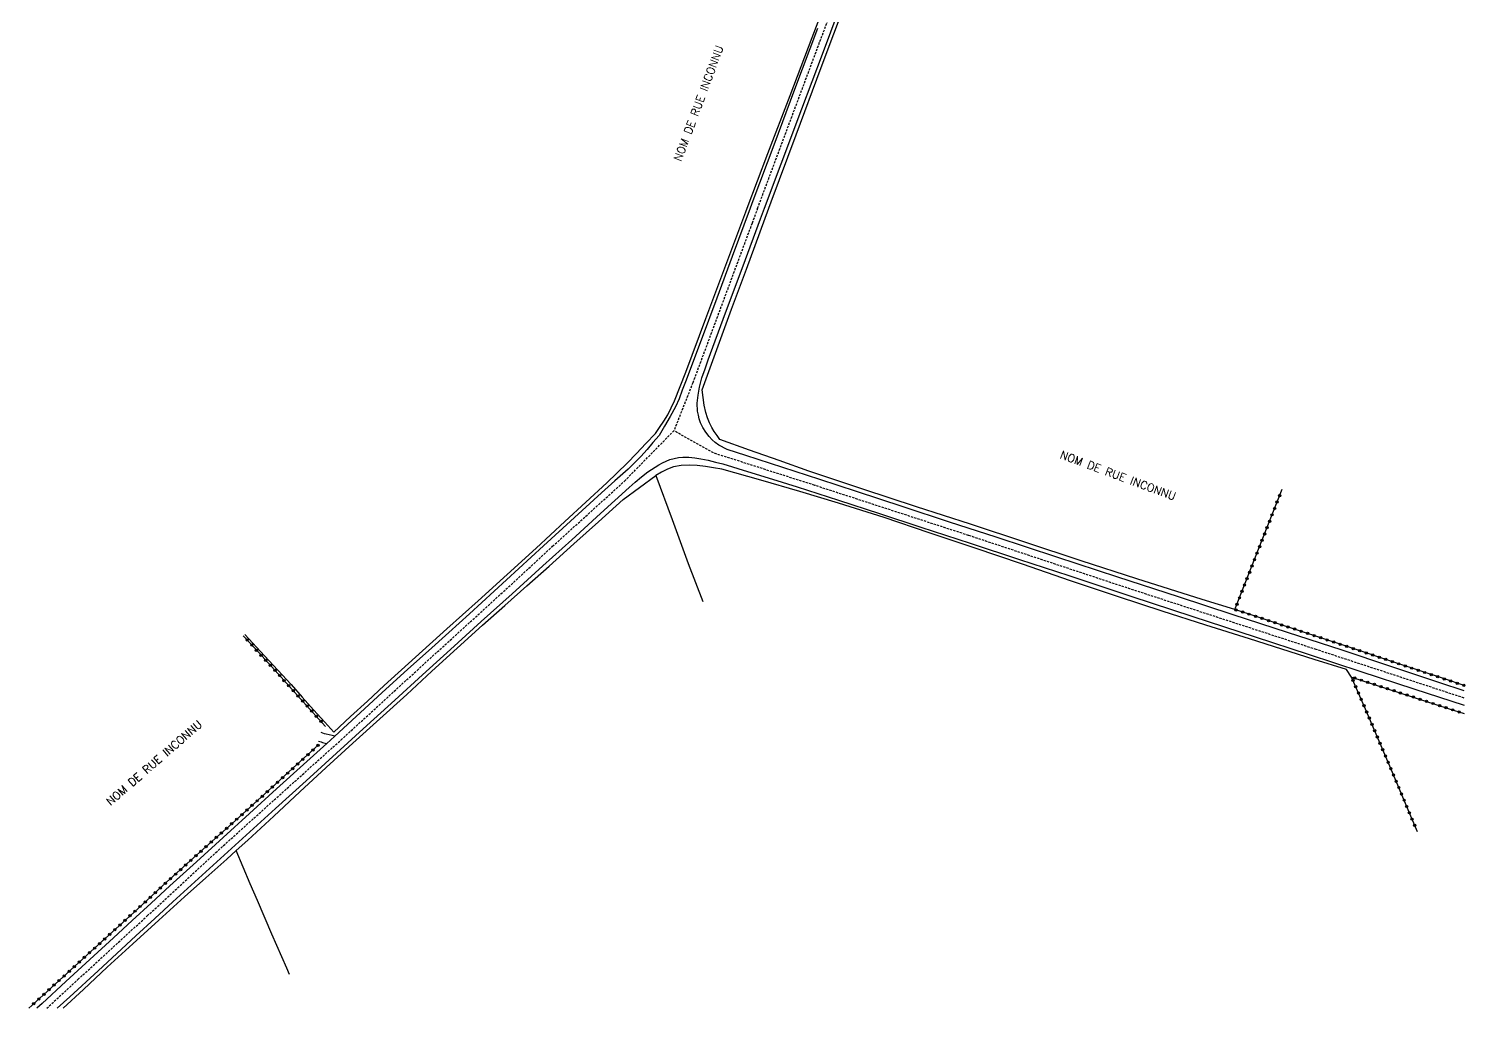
# Model space of a CAD drawing. Header units: millimetres. Extents: x 105000 to 106000, y 137000 to 138000.
# Drawn here: x 105686.1 to 106000.3, y 137000 to 137214.3 of the extents above; entities that cross this region are included whole.
import ezdxf

# ---------------------------------------------------------------- set-up
doc = ezdxf.new("R2010")
doc.units = ezdxf.units.MM
doc.linetypes.add('DASHED', pattern=[0.75, 0.5, -0.25])
doc.layers.get('0').update_dxf_attribs({"linetype": 'CONTINUOUS'})
for name, color, linetype in [('W0001', 6, 'DASHED'), ('W0008', 7, 'CONTINUOUS'), ('W0017', 7, 'CONTINUOUS'), ('W0323', 7, 'CONTINUOUS'), ('W0330', 7, 'CONTINUOUS'), ('W0989', 7, 'CONTINUOUS')]:
    doc.layers.add(name, color=color, linetype=linetype)
doc.styles.get("Standard").update_dxf_attribs({"font": 'romans.shx', "width": 0.85})

# ---------------------------------------------------------------- blocks, each defined once
blk = doc.blocks.new('t323o')
at = {"color": 0, "linetype": 'Continuous'}
for radius in [0.25, 0.15]:
    blk.add_circle((0, 0), radius, dxfattribs=at)

msp = doc.modelspace()

# ---------------------------------------------------------------- linework, layer by layer
at = {"layer": 'W0001'}
for points in [[(105845.49, 137175), (105859.12, 137211.49), (105875.18, 137254.15), (105892.4, 137299.56), (105910.6, 137348.39), (105928.17, 137395.18), (105946.16, 137443.27), (105964.88, 137493.28), (105981.23, 137536.36), (105987.48, 137553.1), (105988.76, 137556.95)], [(105845.49, 137175), (105844.26, 137171.71), (105831.31, 137136.82), (105827.17, 137126.34)], [(105689.99, 137000), (105696.81, 137006.29), (105711.99, 137020.21), (105726.95, 137034.04), (105741.43, 137047.09), (105754.33, 137058.67), (105770.99, 137073.92), (105789.34, 137090.63), (105800.65, 137101.06), (105816.35, 137115.3), (105827.17, 137126.34)], [(106000, 137067.87), (105967.68, 137078.47), (105924.94, 137092.39), (105891.64, 137103.43), (105857.97, 137114.39), (105835.81, 137121.48), (105827.17, 137126.34)]]:
    msp.add_lwpolyline(points, dxfattribs=at)
at = {"layer": 'W0008'}
for points in [[(105846.99, 137175), (105850.63, 137184.72), (105855.15, 137196.73), (105859.67, 137208.73), (105864.96, 137222.83)], [(105858.6, 137214.34), (105853.55, 137201), (105849, 137188.83), (105844.47, 137176.64), (105843.86, 137175)], [(105843.86, 137175), (105839.94, 137164.46), (105836.54, 137155.32), (105833.14, 137146.18), (105829.74, 137137.03), (105829.01, 137135.19), (105828.29, 137133.35), (105827.5, 137131.54), (105826.38, 137129.42), (105825.15, 137127.36), (105823.92, 137125.29)], [(106000, 137069.41), (105994.67, 137071.18), (105983.99, 137074.75), (105973.31, 137078.31), (105961.4, 137082.21), (105949.48, 137086.09), (105937.56, 137089.97), (105924.26, 137094.32), (105910.95, 137098.67), (105897.65, 137103.03), (105887.48, 137106.37), (105877.31, 137109.71), (105867.14, 137113.04), (105859.07, 137115.68), (105850.99, 137118.31), (105842.91, 137120.95), (105840.87, 137121.59), (105838.82, 137122.23), (105836.97, 137123.18), (105836.22, 137123.74), (105835.51, 137124.38), (105834.86, 137125.06), (105834.14, 137126), (105833.51, 137127.02), (105833.01, 137128.1), (105832.73, 137128.91), (105832.52, 137129.75), (105832.36, 137130.6), (105832.29, 137132.35), (105832.47, 137134.12), (105832.77, 137135.87), (105833.29, 137137.89), (105833.98, 137139.87), (105834.67, 137141.85), (105838.49, 137152.14), (105842.3, 137162.43), (105846.13, 137172.71), (105846.99, 137175)], [(105823.92, 137125.29), (105822.6, 137123.75), (105821.29, 137122.2), (105819.93, 137120.69), (105817.15, 137117.96), (105814.23, 137115.36), (105811.31, 137112.77), (105807.09, 137108.91), (105802.86, 137105.05), (105798.64, 137101.19), (105793.26, 137096.21), (105787.88, 137091.22), (105782.48, 137086.26), (105777.98, 137082.21), (105773.47, 137078.19), (105768.97, 137074.15), (105763.32, 137069.01), (105757.7, 137063.84), (105753.04, 137059.55), (105752.08, 137058.67)], [(105823.86, 137118.91), (105824.66, 137119.31), (105825.47, 137119.7), (105826.3, 137120.03), (105827.21, 137120.29), (105828.15, 137120.47), (105829.1, 137120.58), (105830.43, 137120.56), (105831.76, 137120.39), (105833.09, 137120.18), (105834.7, 137119.87), (105836.29, 137119.49), (105837.88, 137119.11), (105843.29, 137117.42), (105848.71, 137115.74), (105854.11, 137114.04), (105863.14, 137111.14), (105872.16, 137108.21), (105881.18, 137105.27), (105891.96, 137101.73), (105902.75, 137098.18), (105913.53, 137094.64), (105927.12, 137090.18), (105940.71, 137085.73), (105954.3, 137081.27), (105965.87, 137077.48), (105977.44, 137073.69), (105989.02, 137069.9), (106000, 137066.31)], [(105692.25, 137000), (105695.02, 137002.53), (105701.21, 137008.17), (105705.34, 137011.99), (105709.48, 137015.81), (105713.61, 137019.62), (105717.6, 137023.27), (105721.58, 137026.92), (105725.58, 137030.56), (105730.4, 137034.95), (105735.23, 137039.33), (105740.06, 137043.71), (105746.72, 137049.75), (105753.38, 137055.79), (105760.02, 137061.83), (105766.11, 137067.38), (105772.2, 137072.94), (105778.28, 137078.49), (105785.04, 137084.58), (105791.8, 137090.66), (105798.54, 137096.76), (105804.82, 137102.48), (105811.09, 137108.21), (105817.36, 137113.93), (105818.71, 137115.08), (105820.07, 137116.23), (105821.47, 137117.31), (105822.26, 137117.86), (105823.06, 137118.38), (105823.86, 137118.91)], [(105752.08, 137058.67), (105751.23, 137057.9), (105746.18, 137053.32), (105740.28, 137047.97), (105734.38, 137042.61), (105728.55, 137037.34), (105722.73, 137032.06), (105716.91, 137026.77), (105712.8, 137023), (105708.69, 137019.22), (105704.58, 137015.44), (105699.39, 137010.65), (105694.2, 137005.87), (105689.01, 137001.08)], [(105689.01, 137001.08), (105687.83, 137000)]]:
    msp.add_lwpolyline(points, dxfattribs=at)
at = {"layer": 'W0017'}
for points in [[(105753.04, 137059.55), (105752.4, 137059.67), (105751.75, 137059.78), (105751.12, 137059.93), (105750.74, 137060.06), (105750.38, 137060.2), (105750.01, 137060.35)], [(105749.47, 137058.41), (105749.76, 137058.33), (105750.05, 137058.25), (105750.34, 137058.17), (105750.64, 137058.08), (105750.93, 137057.99), (105751.23, 137057.9)]]:
    msp.add_lwpolyline(points, dxfattribs=at)
at = {"layer": 'W0323'}
for points in [[(106000, 137070.61), (105995.7, 137072.03), (105985.06, 137075.57), (105974.43, 137079.12), (105963.79, 137082.66), (105959.15, 137084.18), (105954.52, 137085.7), (105949.88, 137087.23), (105955.05, 137100.4), (105960.2, 137113.52)], [(105750.98, 137061.67), (105746.11, 137067.05), (105741.25, 137072.43), (105736.36, 137077.79), (105732.98, 137081.47)], [(105989.8, 137038.6), (105987.78, 137043.44), (105983.76, 137052.98), (105980.99, 137059.47), (105978.2, 137065.96), (105975.41, 137072.45), (105985.96, 137069.03), (105996.5, 137065.61), (106000, 137064.47)], [(105686.06, 137000), (105686.7, 137000.6), (105693.59, 137006.88), (105700.47, 137013.17), (105707.35, 137019.45), (105711.78, 137023.5), (105716.21, 137027.55), (105720.65, 137031.59), (105725.55, 137035.99), (105730.46, 137040.38), (105735.36, 137044.78), (105740.04, 137049.03), (105744.72, 137053.29), (105749.39, 137057.54)]]:
    msp.add_lwpolyline(points, dxfattribs=at)
at = {"layer": 'W0330'}
for points in [[(105847.96, 137175), (105848.48, 137176.4), (105853.93, 137191.1), (105859.41, 137205.78), (105864.93, 137220.49), (105870.47, 137235.2), (105876, 137249.9), (105881.29, 137264.09), (105886.58, 137278.29), (105891.94, 137292.45), (105896.93, 137305.25), (105901.98, 137318.03), (105906.97, 137330.83), (105907.85, 137333.14), (105911.96, 137343.9), (105916.9, 137356.99), (105921.77, 137370.11), (105926.39, 137382.85), (105929.35, 137391.12), (105930.95, 137395.61), (105935.5, 137408.36)], [(105843.21, 137175), (105847.74, 137186.97), (105852.57, 137199.68), (105857.4, 137212.39), (105862.53, 137225.79), (105867.66, 137239.17), (105872.76, 137252.58), (105878, 137266.59), (105883.19, 137280.63), (105888.4, 137294.65), (105893.03, 137306.9), (105897.67, 137319.14), (105902.22, 137331.41), (105904.6, 137338.07), (105906.96, 137344.74), (105909.32, 137351.41)], [(105823.13, 137125.71), (105824.06, 137127.07), (105824.98, 137128.43), (105825.85, 137129.83), (105827.32, 137132.86), (105828.55, 137136.02), (105829.77, 137139.18), (105834.16, 137150.87), (105838.54, 137162.57), (105842.93, 137174.25), (105843.21, 137175)], [(105949.88, 137087.23), (105942.73, 137089.45), (105935.57, 137091.68), (105928.42, 137093.94), (105916.28, 137097.87), (105904.17, 137101.87), (105892.06, 137105.87), (105880.26, 137109.72), (105868.47, 137113.57), (105856.71, 137117.52), (105850.2, 137119.8), (105843.71, 137122.11), (105837.21, 137124.42), (105836.61, 137125.28), (105836.01, 137126.15), (105835.47, 137127.05), (105834.97, 137128.1), (105834.54, 137129.19), (105834.18, 137130.3), (105833.8, 137131.94), (105833.57, 137133.62), (105833.33, 137135.3), (105836.57, 137144.11), (105839.8, 137152.91), (105843.05, 137161.71), (105847.96, 137175)], [(105752.79, 137060.39), (105756.47, 137063.8), (105760.15, 137067.21), (105763.83, 137070.6), (105770.66, 137076.81), (105777.52, 137082.98), (105784.38, 137089.16), (105790.71, 137094.91), (105797.03, 137100.67), (105803.33, 137106.47), (105807.91, 137110.68), (105812.48, 137114.91), (105816.94, 137119.24), (105819.02, 137121.38), (105821.07, 137123.54), (105823.13, 137125.71)], [(105816.07, 137111.26), (105823.21, 137116.58)], [(105975.41, 137072.45), (105974.32, 137074.1), (105967.23, 137076.33), (105960.13, 137078.56), (105953.04, 137080.81), (105943.49, 137083.84), (105933.96, 137086.88), (105924.44, 137089.98), (105913.91, 137093.52), (105903.4, 137097.12), (105892.88, 137100.69), (105883.01, 137104.02), (105873.13, 137107.33), (105863.21, 137110.5), (105854.71, 137113.04), (105846.18, 137115.49), (105837.65, 137117.94), (105835.86, 137118.24), (105834.07, 137118.54), (105832.27, 137118.72), (105830.51, 137118.79), (105828.75, 137118.74), (105827.05, 137118.45), (105825.74, 137117.94), (105824.48, 137117.26), (105823.21, 137116.58), (105826.76, 137106.93), (105830.31, 137097.28), (105833.48, 137088.99)], [(105720.15, 137024.39), (105724.76, 137028.51), (105729.37, 137032.63), (105731.43, 137034.48), (105733.96, 137036.77), (105739.69, 137042.05), (105745.38, 137047.36), (105751.08, 137052.65), (105756.95, 137058), (105762.84, 137063.33), (105768.73, 137068.67), (105774.25, 137073.71), (105779.78, 137078.75), (105785.32, 137083.78), (105790.17, 137088.11), (105795.03, 137092.42), (105799.89, 137096.73), (105805.29, 137101.57), (105810.68, 137106.41), (105816.07, 137111.26)], [(105733.29, 137081.76), (105737.65, 137077.12), (105743.45, 137070.82), (105745.9, 137068.06), (105748.34, 137065.3), (105750.8, 137062.55), (105751.47, 137061.83), (105752.13, 137061.11), (105752.79, 137060.39)], [(105743.08, 137007.4), (105742.48, 137008.78), (105739.26, 137016.18), (105736.07, 137023.58), (105734.52, 137027.22), (105732.97, 137030.85), (105731.43, 137034.48)], [(105693.61, 137000), (105698.02, 137004.14), (105703.2, 137008.96), (105708.83, 137014.12), (105714.49, 137019.26), (105720.15, 137024.39)]]:
    msp.add_lwpolyline(points, dxfattribs=at)

# ---------------------------------------------------------------- block references
at = {"layer": 'W0323'}
for p, rotation in [((105959.11, 137110.73), 68.57513543271), ((105959.65, 137112.13), 68.57513543271), ((105957.46, 137106.54), 68.57513543271), ((105958.01, 137107.94), 68.57513543271), ((105958.56, 137109.33), 68.57513543271), ((105956.37, 137103.75), 68.57513543271), ((105956.91, 137105.14), 68.57513543271), ((105955.27, 137100.95), 68.57513543271), ((105955.82, 137102.35), 68.57513543271), ((105954.17, 137098.16), 68.57136782614721), ((105954.72, 137099.56), 68.57136782614721), ((105952.53, 137093.97), 68.57136782614721), ((105953.08, 137095.37), 68.57136782614721), ((105953.63, 137096.77), 68.57136782614721), ((105951.43, 137091.18), 68.57136782614721), ((105951.98, 137092.58), 68.57136782614721), ((105950.34, 137088.39), 68.57136782614721), ((105950.89, 137089.78), 68.57136782614721), ((105950.12, 137087.15), 161.8436346193826), ((105951.55, 137086.68), 161.8436346193826), ((105952.97, 137086.21), 161.8436346193826), ((105954.4, 137085.74), 161.8436346193826), ((105955.82, 137085.28), 161.836135544075), ((105957.25, 137084.81), 161.836135544075), ((105958.67, 137084.34), 161.836135544075), ((105960.1, 137083.87), 161.7953324684452), ((105961.52, 137083.4), 161.7953324684452), ((105962.95, 137082.94), 161.7953324684452), ((105964.37, 137082.47), 161.6167621554119), ((105965.79, 137081.99), 161.6167621554119), ((105967.22, 137081.52), 161.6167621554119), ((105733.83, 137080.54), 132.5664216463377), ((105734.85, 137079.44), 132.5664216463377), ((105735.86, 137078.33), 132.5664216463377), ((105968.64, 137081.05), 161.6167621554119), ((105970.06, 137080.57), 161.6167621554119), ((105971.49, 137080.1), 161.6167621554119), ((105972.91, 137079.63), 161.6167621554119), ((105974.34, 137079.15), 161.6167621554119), ((105975.76, 137078.68), 161.4939526095916), ((105977.18, 137078.2), 161.4939526095916), ((105736.88, 137077.23), 132.3183168436039), ((105737.89, 137076.12), 132.3183168436039), ((105738.9, 137075.01), 132.3183168436039), ((105978.6, 137077.73), 161.4939526095916), ((105980.03, 137077.25), 161.4939526095916), ((105981.45, 137076.77), 161.4939526095916), ((105982.87, 137076.3), 161.4939526095916), ((105984.29, 137075.82), 161.4939526095916), ((105985.72, 137075.35), 161.600602479792), ((105739.91, 137073.9), 132.3183168436039), ((105740.92, 137072.79), 132.3183168436039), ((105975.72, 137071.74), 113.2369311165984), ((105976.1, 137072.23), 342.0113244370473), ((105977.53, 137071.77), 342.0113244370473), ((105987.14, 137074.87), 161.600602479792), ((105988.56, 137074.4), 161.600602479792), ((105989.99, 137073.93), 161.600602479792), ((105991.41, 137073.45), 161.600602479792), ((105992.83, 137072.98), 161.600602479792), ((105994.26, 137072.51), 161.600602479792), ((105995.68, 137072.03), 161.600602479792), ((105741.92, 137071.68), 132.145124481818), ((105742.93, 137070.57), 132.145124481818), ((105743.94, 137069.45), 132.145124481818), ((105976.31, 137070.36), 113.2369311165984), ((105976.91, 137068.98), 113.2369311165984), ((105978.95, 137071.3), 342.0113244370473), ((105980.38, 137070.84), 342.0113244370473), ((105981.81, 137070.38), 342.0113244370473), ((105983.23, 137069.91), 342.0113244370473), ((105984.66, 137069.45), 342.0113244370473), ((105986.09, 137068.99), 342.0129207375728), ((105997.1, 137071.56), 161.7911040582545), ((105998.53, 137071.1), 161.7911040582545), ((105999.95, 137070.63), 161.7911040582545), ((105744.94, 137068.34), 132.145124481818), ((105745.95, 137067.23), 132.145124481818), ((105746.96, 137066.12), 132.1451244819723), ((105977.5, 137067.6), 113.2369311165984), ((105978.09, 137066.22), 113.2369311165984), ((105987.51, 137068.52), 342.0129207375728), ((105988.94, 137068.06), 342.0129207375728), ((105990.37, 137067.6), 342.0129207375728), ((105991.79, 137067.14), 342.0129207375728), ((105993.22, 137066.67), 342.0129207375728), ((105994.65, 137066.21), 342.0129207375728), ((105996.07, 137065.75), 342.0129207375728), ((105747.96, 137065), 132.1451244819723), ((105748.97, 137063.89), 132.1451244819723), ((105749.98, 137062.78), 132.1451244819723), ((105978.68, 137064.84), 113.2475849222623), ((105979.27, 137063.47), 113.2475849222623), ((105997.5, 137065.28), 341.9508534940849), ((105998.93, 137064.82), 341.9508534940849), ((105979.87, 137062.09), 113.2475849222623), ((105980.46, 137060.71), 113.2475849222623), ((105981.05, 137059.33), 113.1059289563765), ((105748.23, 137056.48), 42.33953007806831), ((105749.34, 137057.49), 42.33953007806831), ((105981.64, 137057.95), 113.1059289563765), ((105982.23, 137056.57), 113.1059289563765), ((105744.9, 137053.45), 42.33953007806831), ((105746.01, 137054.46), 42.33953007806831), ((105747.12, 137055.47), 42.33953007806831), ((105982.82, 137055.19), 113.1059289563765), ((105983.4, 137053.81), 113.1059289563765), ((105741.58, 137050.42), 42.3395300779795), ((105742.68, 137051.43), 42.3395300779795), ((105743.79, 137052.44), 42.3395300779795), ((105983.99, 137052.43), 112.8392965145843), ((105984.57, 137051.05), 112.8392965145843), ((105738.25, 137047.4), 42.20479973933846), ((105739.36, 137048.4), 42.20479973933846), ((105740.47, 137049.41), 42.3395300779795), ((105985.15, 137049.67), 112.8392965145843), ((105985.74, 137048.29), 112.8392965145843), ((105986.32, 137046.9), 112.8392965145843), ((105734.91, 137044.38), 41.9232050052798), ((105736.02, 137045.38), 42.20479973933846), ((105737.13, 137046.39), 42.20479973933846), ((105986.9, 137045.52), 112.8392965145843), ((105987.48, 137044.14), 112.8392965145843), ((105730.45, 137040.37), 41.77582331038939), ((105731.56, 137041.37), 41.9232050052798), ((105732.68, 137042.37), 41.9232050052798), ((105733.79, 137043.37), 41.9232050052798), ((105988.06, 137042.75), 112.6530991551377), ((105988.64, 137041.37), 112.6530991551377), ((105727.09, 137037.37), 41.77582331038939), ((105728.21, 137038.37), 41.77582331038939), ((105729.33, 137039.37), 41.77582331038939), ((105989.22, 137039.99), 112.6530991551377), ((105723.74, 137034.36), 41.96005687413308), ((105724.86, 137035.37), 41.96005687413308), ((105725.97, 137036.37), 41.77582331038939), ((105720.39, 137031.35), 42.28460872770317), ((105721.51, 137032.36), 41.96005687413308), ((105722.62, 137033.36), 41.96005687413308), ((105717.07, 137028.33), 42.28460872770317), ((105718.18, 137029.34), 42.28460872770317), ((105719.28, 137030.35), 42.28460872770317), ((105713.74, 137025.29), 42.44710185274698), ((105714.85, 137026.3), 42.44710185274698), ((105715.96, 137027.32), 42.44710185274698), ((105710.42, 137022.26), 42.44710185295202), ((105711.53, 137023.27), 42.44710185295202), ((105712.64, 137024.28), 42.44710185274698), ((105707.1, 137019.22), 42.38658165126778), ((105708.21, 137020.23), 42.44710185295202), ((105709.32, 137021.24), 42.44710185295202), ((105702.67, 137015.17), 42.38658165126778), ((105703.78, 137016.18), 42.38658165126778), ((105704.89, 137017.2), 42.38658165126778), ((105705.99, 137018.21), 42.38658165126778), ((105699.35, 137012.14), 42.38697800570635), ((105700.45, 137013.15), 42.38697800570635), ((105701.56, 137014.16), 42.38658165126778), ((105696.02, 137009.11), 42.38697800570635), ((105697.13, 137010.12), 42.38697800570635), ((105698.24, 137011.13), 42.38697800570635), ((105692.7, 137006.07), 42.41717522465636), ((105693.81, 137007.08), 42.38697800570635), ((105694.91, 137008.1), 42.38697800570635), ((105689.38, 137003.04), 42.41717522465636), ((105690.48, 137004.05), 42.41717522465636), ((105691.59, 137005.06), 42.41717522465636), ((105687.16, 137001.01), 42.41717522465636), ((105688.27, 137002.03), 42.41717522465636)]:
    msp.add_blockref('t323o', p, dxfattribs=dict(at, rotation=rotation))

# ---------------------------------------------------------------- texts
at = {"layer": 'W0989'}
for rotation, p in [(69.6222, (105828.73, 137185.11)), (339.6222, (105911.47, 137120.38)), (41.0236, (105703.96, 137044.25))]:
    msp.add_text('NOM DE RUE INCONNU', height=1.75, rotation=rotation, dxfattribs=at).set_placement(p)

doc.saveas('drawing.dxf')
